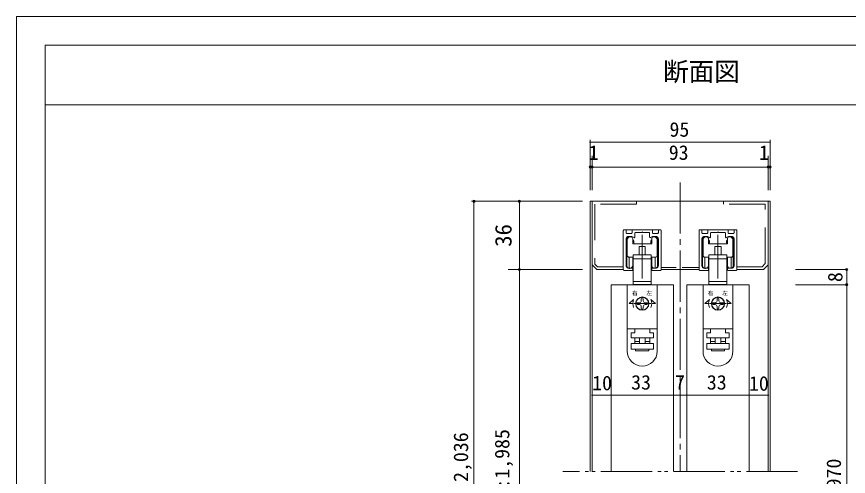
# Model space of a CAD drawing. Units: millimetres on the paper, enlarged 10 times, with parts at other scales. Extents: x -2000 to 2000, y -1385 to 1385.
# Drawn here: x -2000 to -536, y 576 to 1385 of the extents above; entities that cross this region are included whole.
import ezdxf
from ezdxf.enums import TextEntityAlignment as Align

# ---------------------------------------------------------------- set-up
doc = ezdxf.new("R2010")
doc.units = ezdxf.units.MM
doc.header["$LTSCALE"] = 10
doc.header["$PDMODE"] = 32
doc.header["$PDSIZE"] = 4
for name, pattern in [('CHAIN2', [12, 9, -1, 1, -1]), ('DASHED3', [4, 3, -1]), ('DOUBLE_CHAIN2', [12.8, 9, -1, 0.6, -0.6, 0.6, -1]), ('USER2', [9.525, 6.35, -3.175]), ('USER3', [31.75, 15.875, -3.175, 3.175, -3.175, 3.175, -3.175]), ('USER4', [50.8, 31.75, -6.35, 6.35, -6.35])]:
    doc.linetypes.add(name, pattern=pattern)
for name, color, linetype, lineweight in [('1-0_H-SYM', 7, 'Continuous', 20), ('1-1_0', 7, 'Continuous', 20), ('2-0_18', 7, 'Continuous', 18), ('2-9', 7, 'Continuous', 20)]:
    doc.layers.add(name, color=color, linetype=linetype, lineweight=lineweight)
doc.styles.add('ＭＳ ゴシック', font='')
doc.styles.get('ＭＳ ゴシック').set_extended_font_data('MS Gothic')

msp = doc.modelspace()

# ---------------------------------------------------------------- linework, layer by layer
at = {"layer": '1-0_H-SYM'}
for p, q in [((-1950, 1335), (380, 1335)), ((-1950, 1335), (380, 1335)), ((-1950, 1230), (380, 1230)), ((-1950, 1230), (380, 1230))]:
    msp.add_line(p, q, dxfattribs=at)
msp.add_lwpolyline([(380, -67.5), (-1950, -67.5), (-1950, 1335)], dxfattribs=at)
msp.add_lwpolyline([(380, -67.5), (-1950, -67.5), (-1950, 1335)], dxfattribs=at)
at = {"layer": '1-1_0'}
for p, q in [((-1950, 1335), (380, 1335)), ((-1950, 1230), (380, 1230))]:
    msp.add_line(p, q, dxfattribs=at)
for points in [[(2000, -1385), (2000, 1385), (-2000, 1385), (-2000, -1385)], [(380, -67.5), (-1950, -67.5), (-1950, 1335)]]:
    msp.add_lwpolyline(points, dxfattribs=at)
at = {"layer": '2-0_18', "color": 4, "lineweight": 9}
for p, q in [((-990.11, 1127.24), (-990.11, 1168.17)), ((-990.11, 1127.24), (-990.11, 1168.17)), ((-990.11, 1164.01), (-673.44, 1164.01)), ((-673.44, 1127.24), (-673.44, 1168.17)), ((-673.44, 1127.24), (-673.44, 1168.17)), ((-990.11, 1140.44), (-990.11, 1079.79)), ((-986.78, 1140.44), (-986.78, 1079.79)), ((-676.78, 1140.44), (-676.78, 1079.79)), ((-673.44, 1140.44), (-673.44, 1079.79)), ((-990.11, 1120.44), (-986.78, 1120.44)), ((-986.78, 1120.44), (-676.78, 1120.44)), ((-676.78, 1120.44), (-673.44, 1120.44)), ((-1003.44, 1060.22), (-1199.02, 1060.22)), ((-1194.86, 1060.22), (-1194.86, 76.41)), ((-1134.7, 1060.22), (-1003.44, 1060.22)), ((-1114.7, 1060.22), (-1114.7, 940.22)), ((-1134.7, 940.22), (-1003.44, 940.22)), ((-1114.7, 940.22), (-1114.7, 126.41)), ((-538.3, 149.74), (-538.3, 913.56)), ((-953.44, 719.22), (-986.78, 719.22)), ((-953.44, 719.22), (-843.44, 719.22)), ((-843.44, 719.22), (-820.11, 719.22)), ((-820.11, 719.22), (-710.11, 719.22)), ((-710.11, 719.22), (-676.78, 719.22))]:
    msp.add_line(p, q, dxfattribs=at)
at = {"layer": '2-0_18', "lineweight": 20}
for p, q in [((-990.11, 1060.22), (-980.11, 1060.22)), ((-990.11, 1060.22), (-990.11, 584.74)), ((-986.78, 1060.22), (-986.78, 584.74)), ((-986.78, 1060.22), (-986.78, 948.56)), ((-683.44, 1060.22), (-980.11, 1060.22)), ((-676.78, 1060.22), (-676.78, 584.74)), ((-676.78, 948.56), (-676.78, 1060.22)), ((-986.78, 948.56), (-978.44, 940.22)), ((-978.44, 940.22), (-931.77, 940.22)), ((-685.11, 940.22), (-731.77, 940.22)), ((-685.11, 940.22), (-676.78, 948.56)), ((-986.78, 935.22), (-986.78, 715.06)), ((-676.78, 935.22), (-676.78, 715.06)), ((-953.44, 913.56), (-953.44, 584.74)), ((-843.44, 913.56), (-843.44, 584.74)), ((-820.11, 913.56), (-820.11, 584.74)), ((-710.11, 913.56), (-710.11, 584.74)), ((-953.44, 839.47), (-953.44, 715.06)), ((-710.11, 839.47), (-710.11, 715.06)), ((-953.44, 800.78), (-953.44, 715.06)), ((-843.44, 800.78), (-843.44, 715.06)), ((-843.44, 800.78), (-843.44, 715.06)), ((-820.11, 800.78), (-820.11, 715.06)), ((-820.11, 800.78), (-820.11, 715.06)), ((-710.11, 800.78), (-710.11, 715.06))]:
    msp.add_line(p, q, dxfattribs=at)
at = {"layer": '2-0_18', "linetype": 'USER2', "lineweight": 20}
for p, q in [((-908.44, 1055.22), (-981.78, 1055.22)), ((-908.44, 1060.22), (-908.44, 1055.22)), ((-755.11, 1055.22), (-755.11, 1060.22)), ((-681.78, 1055.22), (-755.11, 1055.22)), ((-681.78, 950.63), (-681.78, 1055.22)), ((-977.26, 945.22), (-931.77, 945.22)), ((-687.18, 945.22), (-731.77, 945.22)), ((-687.18, 945.22), (-681.78, 950.63))]:
    msp.add_line(p, q, dxfattribs=at)
msp.add_lwpolyline([(-981.78, 1055.22), (-981.78, 949.74), (-977.26, 945.22)], dxfattribs=at)
at = {"layer": '2-0_18', "lineweight": 20}
msp.add_lwpolyline([(-683.44, 1060.22), (-673.44, 1060.22), (-673.44, 584.74)], dxfattribs=at)
at = {"layer": '2-0_18', "color": 4, "lineweight": 9}
for centre, start, end in [((-990.11, 1164.01), 0, 180), ((-990.11, 1164.01), 0, 180), ((-990.11, 1164.01), 180, 0), ((-990.11, 1164.01), 180, 0), ((-673.44, 1164.01), 0, 180), ((-673.44, 1164.01), 0, 180), ((-673.44, 1164.01), 180, 0), ((-673.44, 1164.01), 180, 0), ((-986.78, 719.22), 0, 180), ((-986.78, 719.22), 180, 0), ((-953.44, 719.22), 0, 180), ((-953.44, 719.22), 0, 180), ((-953.44, 719.22), 180, 0), ((-953.44, 719.22), 180, 0), ((-843.44, 719.22), 0, 180), ((-843.44, 719.22), 0, 180), ((-843.44, 719.22), 180, 0), ((-843.44, 719.22), 180, 0), ((-820.11, 719.22), 0, 180), ((-820.11, 719.22), 0, 180), ((-820.11, 719.22), 180, 0), ((-820.11, 719.22), 180, 0), ((-710.11, 719.22), 0, 180), ((-710.11, 719.22), 0, 180), ((-710.11, 719.22), 180, 0), ((-710.11, 719.22), 180, 0), ((-676.78, 719.22), 0, 180), ((-676.78, 719.22), 180, 0)]:
    msp.add_arc(centre, 0.521, start, end, dxfattribs=at)
at = {"layer": '2-0_18', "color": 4}
for p in [(-990.11, 1120.44), (-986.78, 1120.44), (-676.78, 1120.44), (-673.44, 1120.44), (-1194.86, 1060.22), (-1114.7, 1060.22), (-1114.7, 940.22)]:
    msp.add_point(p, dxfattribs=at)
at = {"layer": '2-9', "color": 4, "linetype": 'CHAIN2', "lineweight": 9}
msp.add_line((-831.78, 1093.56), (-831.78, 584.74), dxfattribs=at)
at = {"layer": '2-9'}
for p, q in [((-931.77, 940.23), (-931.77, 1008.56)), ((-930.11, 1010.23), (-868.44, 1010.23)), ((-921.93, 997.07), (-924.29, 994.71)), ((-920.75, 997.56), (-918.44, 997.56)), ((-878.44, 997.56), (-876.13, 997.56)), ((-874.95, 997.07), (-872.6, 994.71)), ((-865.11, 1008.56), (-865.11, 940.23)), ((-798.44, 940.23), (-798.44, 1008.56)), ((-796.77, 1010.23), (-735.11, 1010.23)), ((-788.6, 997.07), (-790.95, 994.71)), ((-787.42, 997.56), (-785.11, 997.56)), ((-745.11, 997.56), (-742.8, 997.56)), ((-741.62, 997.07), (-739.26, 994.71)), ((-731.77, 1008.56), (-731.77, 940.23)), ((-925.78, 990.56), (-925.78, 945.89)), ((-924.78, 993.53), (-924.78, 965.22)), ((-915.11, 985.22), (-915.11, 994.22)), ((-881.78, 985.22), (-915.11, 985.22)), ((-913.44, 990.56), (-913.44, 986.89)), ((-883.44, 990.56), (-883.44, 986.89)), ((-881.78, 994.22), (-881.78, 985.22)), ((-872.11, 993.53), (-872.11, 965.22)), ((-871.11, 990.56), (-871.11, 945.89)), ((-792.44, 990.56), (-792.44, 945.89)), ((-791.44, 993.53), (-791.44, 965.22)), ((-781.78, 985.22), (-781.78, 994.22)), ((-748.44, 985.22), (-781.78, 985.22)), ((-780.11, 990.56), (-780.11, 986.89)), ((-750.11, 990.56), (-750.11, 986.89)), ((-748.44, 994.22), (-748.44, 985.22)), ((-738.78, 993.53), (-738.78, 965.22)), ((-737.78, 990.56), (-737.78, 945.89)), ((-903.78, 980.56), (-903.78, 965.9)), ((-893.11, 980.56), (-903.78, 980.56)), ((-893.11, 965.9), (-893.11, 980.56)), ((-770.44, 980.56), (-770.44, 965.9)), ((-759.78, 980.56), (-770.44, 980.56)), ((-759.78, 965.9), (-759.78, 980.56)), ((-915.11, 961.89), (-921.44, 961.89)), ((-914.3, 959.22), (-882.58, 959.22)), ((-914.3, 959.22), (-914.3, 918.89)), ((-882.58, 959.22), (-882.58, 965.9)), ((-882.58, 918.89), (-882.58, 959.22)), ((-881.78, 961.89), (-875.44, 961.89)), ((-781.78, 961.89), (-788.11, 961.89)), ((-780.97, 959.22), (-749.25, 959.22)), ((-780.97, 959.22), (-780.97, 918.89)), ((-749.25, 959.22), (-749.25, 965.9)), ((-749.25, 918.89), (-749.25, 959.22)), ((-748.44, 961.89), (-742.11, 961.89)), ((-916.38, 944.22), (-914.3, 944.22)), ((-882.58, 944.22), (-880.5, 944.22)), ((-865.11, 940.22), (-798.44, 940.22)), ((-783.05, 944.22), (-780.97, 944.22)), ((-749.25, 944.22), (-747.17, 944.22)), ((-843.44, 913.56), (-953.44, 913.56)), ((-914.3, 913.89), (-882.58, 913.89)), ((-911.75, 913.89), (-911.75, 913.56)), ((-885.08, 913.56), (-885.08, 913.89)), ((-882.58, 913.89), (-882.58, 918.89)), ((-710.11, 913.56), (-820.11, 913.56)), ((-780.97, 913.89), (-749.25, 913.89)), ((-778.42, 913.89), (-778.42, 913.56)), ((-751.75, 913.56), (-751.75, 913.89)), ((-749.25, 913.89), (-749.25, 918.89)), ((-924.78, 796.56), (-924.78, 835.89)), ((-872.11, 796.56), (-872.11, 835.89)), ((-791.44, 796.56), (-791.44, 835.89)), ((-738.78, 796.56), (-738.78, 835.89))]:
    msp.add_line(p, q, dxfattribs=at)
at = {"layer": '2-9', "color": 6, "linetype": 'USER3', "lineweight": 18}
for p, q in [((-930.11, 1010.23), (-928.44, 1010.23)), ((-926.77, 1008.56), (-926.77, 1005.23)), ((-925.11, 1003.56), (-918.11, 1003.56)), ((-916.44, 1005.23), (-916.44, 1008.56)), ((-911.44, 997.21), (-911.44, 1004.23)), ((-885.44, 1004.23), (-885.44, 997.21)), ((-880.44, 1008.56), (-880.44, 1005.23)), ((-878.77, 1003.56), (-871.77, 1003.56)), ((-870.11, 1005.23), (-870.11, 1008.56)), ((-868.44, 1010.23), (-866.77, 1010.23)), ((-796.77, 1010.23), (-795.11, 1010.23)), ((-793.44, 1008.56), (-793.44, 1005.23)), ((-791.77, 1003.56), (-784.77, 1003.56)), ((-783.11, 1005.23), (-783.11, 1008.56)), ((-778.11, 997.21), (-778.11, 1004.23)), ((-752.11, 1004.23), (-752.11, 997.21)), ((-747.11, 1008.56), (-747.11, 1005.23)), ((-745.44, 1003.56), (-738.44, 1003.56)), ((-736.77, 1005.23), (-736.77, 1008.56)), ((-735.11, 1010.23), (-733.44, 1010.23)), ((-926.77, 993.56), (-926.77, 947.56)), ((-870.11, 947.56), (-870.11, 993.56)), ((-793.44, 993.56), (-793.44, 947.56)), ((-736.77, 947.56), (-736.77, 993.56)), ((-916.77, 938.56), (-930.11, 938.56)), ((-921.77, 942.56), (-916.11, 942.56)), ((-915.11, 941.56), (-915.11, 940.23)), ((-881.77, 940.23), (-881.77, 941.56)), ((-880.77, 942.56), (-875.11, 942.56)), ((-866.77, 938.56), (-880.11, 938.56)), ((-783.44, 938.56), (-796.77, 938.56)), ((-788.44, 942.56), (-782.77, 942.56)), ((-781.77, 941.56), (-781.77, 940.23)), ((-748.44, 940.23), (-748.44, 941.56)), ((-747.44, 942.56), (-741.77, 942.56)), ((-733.44, 938.56), (-746.77, 938.56))]:
    msp.add_line(p, q, dxfattribs=at)
at = {"layer": '2-9', "color": 3, "linetype": 'USER4', "lineweight": 18}
for p, q in [((-898.44, 1000.96), (-898.44, 924.29)), ((-765.11, 1000.96), (-765.11, 924.29))]:
    msp.add_line(p, q, dxfattribs=at)
at = {"layer": '2-9', "lineweight": 18}
for p, q in [((-925.44, 946.56), (-925.44, 993.23)), ((-871.44, 946.56), (-871.44, 993.23)), ((-792.11, 946.56), (-792.11, 993.23)), ((-738.11, 946.56), (-738.11, 993.23)), ((-921.46, 942.56), (-921.44, 961.89)), ((-915.11, 947.56), (-915.11, 961.89)), ((-915.11, 958.23), (-914.3, 958.23)), ((-881.77, 958.23), (-882.58, 958.23)), ((-881.77, 947.56), (-881.78, 961.89)), ((-875.43, 942.56), (-875.44, 961.89)), ((-788.12, 942.56), (-788.11, 961.89)), ((-781.77, 947.56), (-781.77, 961.89)), ((-781.77, 958.23), (-780.97, 958.23)), ((-748.44, 958.23), (-749.25, 958.23)), ((-748.44, 947.56), (-748.44, 961.89)), ((-742.09, 942.56), (-742.11, 961.89)), ((-921.44, 942.56), (-920.11, 942.56)), ((-875.44, 942.56), (-876.77, 942.56)), ((-788.11, 942.56), (-786.77, 942.56)), ((-742.11, 942.56), (-743.44, 942.56)), ((-924.78, 913.56), (-924.78, 835.89)), ((-872.11, 913.56), (-924.78, 913.56)), ((-872.11, 913.56), (-872.11, 835.89)), ((-791.44, 913.56), (-791.44, 835.89)), ((-738.78, 913.56), (-791.44, 913.56)), ((-738.78, 913.56), (-738.78, 835.89)), ((-921.54, 880.22), (-913.57, 887.22)), ((-921.54, 880.22), (-915.11, 880.22)), ((-913.33, 880.22), (-883.55, 880.22)), ((-903.44, 881.89), (-906.78, 881.89)), ((-900.11, 888.56), (-900.11, 885.22)), ((-896.78, 885.22), (-896.78, 888.56)), ((-890.11, 881.89), (-893.44, 881.89)), ((-875.35, 880.22), (-883.32, 887.22)), ((-875.35, 880.22), (-881.78, 880.22)), ((-788.21, 880.22), (-780.23, 887.22)), ((-788.21, 880.22), (-781.78, 880.22)), ((-780, 880.22), (-750.22, 880.22)), ((-770.11, 881.89), (-773.44, 881.89)), ((-766.78, 888.56), (-766.78, 885.22)), ((-763.44, 885.22), (-763.44, 888.56)), ((-756.78, 881.89), (-760.11, 881.89)), ((-742.01, 880.22), (-749.98, 887.22)), ((-742.01, 880.22), (-748.44, 880.22)), ((-906.78, 878.56), (-903.44, 878.56)), ((-900.11, 875.22), (-900.11, 871.89)), ((-896.78, 871.89), (-896.78, 875.22)), ((-893.44, 878.56), (-890.11, 878.56)), ((-773.44, 878.56), (-770.11, 878.56)), ((-766.78, 875.22), (-766.78, 871.89)), ((-763.44, 871.89), (-763.44, 875.22)), ((-760.11, 878.56), (-756.78, 878.56)), ((-872.11, 835.89), (-924.78, 835.89)), ((-911.78, 828.56), (-911.78, 835.89)), ((-885.11, 835.89), (-885.11, 828.56)), ((-738.78, 835.89), (-791.44, 835.89)), ((-778.44, 828.56), (-778.44, 835.89)), ((-751.78, 835.89), (-751.78, 828.56)), ((-911.78, 828.56), (-918.11, 828.56)), ((-918.11, 828.56), (-918.11, 826.89)), ((-911.78, 813.56), (-911.78, 820.22)), ((-903.44, 820.22), (-903.44, 810.22)), ((-893.44, 820.22), (-893.44, 810.22)), ((-878.78, 828.56), (-885.11, 828.56)), ((-885.11, 820.22), (-885.11, 813.56)), ((-878.78, 826.89), (-878.78, 828.56)), ((-878.78, 826.89), (-878.78, 820.22)), ((-778.44, 828.56), (-784.78, 828.56)), ((-784.78, 828.56), (-784.78, 826.89)), ((-778.44, 813.56), (-778.44, 820.22)), ((-770.11, 820.22), (-770.11, 810.22)), ((-760.11, 820.22), (-760.11, 810.22)), ((-745.44, 828.56), (-751.78, 828.56)), ((-751.78, 820.22), (-751.78, 813.56)), ((-745.44, 826.89), (-745.44, 828.56)), ((-745.44, 826.89), (-745.44, 820.22)), ((-918.11, 800.22), (-918.11, 810.22)), ((-918.11, 810.22), (-878.78, 810.22)), ((-911.78, 813.56), (-903.44, 813.56)), ((-911.78, 810.22), (-911.78, 813.56)), ((-784.78, 800.22), (-784.78, 810.22)), ((-784.78, 810.22), (-745.44, 810.22)), ((-778.44, 813.56), (-770.11, 813.56)), ((-778.44, 810.22), (-778.44, 813.56)), ((-910.11, 800.22), (-910.11, 796.89)), ((-776.78, 800.22), (-776.78, 796.89))]:
    msp.add_line(p, q, dxfattribs=at)
at = {"layer": '2-9', "color": 2, "lineweight": 18}
for p, q in [((-920.79, 943.36), (-920.79, 941.42)), ((-787.46, 943.36), (-787.46, 941.42))]:
    msp.add_line(p, q, dxfattribs=at)
at = {"layer": '2-9', "linetype": 'DASHED3'}
msp.add_line((-798.44, 943.96), (-865.11, 943.96), dxfattribs=at)
at = {"layer": '2-9', "color": 4, "lineweight": 9}
for p, q in [((-538.3, 940.22), (-628.44, 940.22)), ((-538.3, 940.22), (-538.3, 913.56)), ((-538.3, 913.56), (-628.44, 913.56))]:
    msp.add_line(p, q, dxfattribs=at)
at = {"layer": '2-9', "linetype": 'DOUBLE_CHAIN2'}
msp.add_line((-625.11, 584.74), (-1038.44, 584.74), dxfattribs=at)
at = {"layer": '2-9', "color": 6, "linetype": 'USER3', "lineweight": 18}
for points in [[(-912.94, 996.35), (-916.77, 998.56), (-921.77, 998.56)], [(-914.77, 1010.23), (-898.44, 1010.23), (-882.11, 1010.23)], [(-910.44, 1005.23), (-899.44, 1005.23), (-898.44, 1006.23), (-897.44, 1005.23), (-886.44, 1005.23)], [(-875.11, 998.56), (-880.11, 998.56), (-883.94, 996.35)], [(-779.61, 996.35), (-783.44, 998.56), (-788.44, 998.56)], [(-781.44, 1010.23), (-765.11, 1010.23), (-748.77, 1010.23)], [(-777.11, 1005.23), (-766.11, 1005.23), (-765.11, 1006.23), (-764.11, 1005.23), (-753.11, 1005.23)], [(-741.77, 998.56), (-746.77, 998.56), (-750.61, 996.35)]]:
    msp.add_lwpolyline(points, dxfattribs=at)
at = {"layer": '2-9'}
for points in [[(-914.3, 959.22), (-914.3, 965.9), (-882.58, 965.9)], [(-780.97, 959.22), (-780.97, 965.9), (-749.25, 965.9)], [(-914.3, 913.89), (-914.3, 918.89), (-882.58, 918.89)], [(-780.97, 913.89), (-780.97, 918.89), (-749.25, 918.89)]]:
    msp.add_lwpolyline(points, dxfattribs=at)
at = {"layer": '2-9', "lineweight": 18}
for points in [[(-878.78, 820.22), (-918.11, 820.22), (-918.11, 826.89)], [(-745.44, 820.22), (-784.78, 820.22), (-784.78, 826.89)], [(-878.78, 810.22), (-878.78, 800.22), (-918.11, 800.22)], [(-893.44, 813.56), (-885.11, 813.56), (-885.11, 810.22)], [(-745.44, 810.22), (-745.44, 800.22), (-784.78, 800.22)], [(-760.11, 813.56), (-751.78, 813.56), (-751.78, 810.22)], [(-886.78, 800.22), (-886.78, 796.89), (-910.11, 796.89)], [(-753.44, 800.22), (-753.44, 796.89), (-776.78, 796.89)]]:
    msp.add_lwpolyline(points, dxfattribs=at)
for centre, radius in [((-898.44, 880.22), 11.67), ((-898.44, 880.22), 11.33), ((-765.11, 880.22), 11.67), ((-765.11, 880.22), 11.33)]:
    msp.add_circle(centre, radius, dxfattribs=at)
at = {"layer": '2-9', "color": 6, "linetype": 'USER3', "lineweight": 18}
for centre, radius, start, end in [((-930.11, 1008.56), 1.67, 90, 180), ((-928.44, 1008.56), 1.67, 360, 90), ((-925.11, 1005.23), 1.67, 180, 270), ((-921.77, 993.56), 5, 90, 180), ((-918.11, 1005.23), 1.67, 270, 0), ((-914.77, 1008.56), 1.67, 90, 180), ((-912.44, 997.21), 1, 240, 0), ((-910.44, 1004.23), 1, 90, 180), ((-886.44, 1004.23), 1, 0, 90), ((-884.44, 997.21), 1, 180, 300), ((-882.11, 1008.56), 1.67, 360, 90), ((-878.77, 1005.23), 1.67, 180, 270), ((-875.11, 993.56), 5, 0, 90), ((-871.77, 1005.23), 1.67, 270, 0), ((-868.44, 1008.56), 1.67, 90, 180), ((-866.77, 1008.56), 1.67, 360, 90), ((-796.77, 1008.56), 1.67, 90, 180), ((-795.11, 1008.56), 1.67, 360, 90), ((-791.77, 1005.23), 1.67, 180, 270), ((-788.44, 993.56), 5, 90, 180), ((-784.77, 1005.23), 1.67, 270, 0), ((-781.44, 1008.56), 1.67, 90, 180), ((-779.11, 997.21), 1, 240, 0), ((-777.11, 1004.23), 1, 90, 180), ((-753.11, 1004.23), 1, 0, 90), ((-751.11, 997.21), 1, 180, 300), ((-748.77, 1008.56), 1.67, 360, 90), ((-745.44, 1005.23), 1.67, 180, 270), ((-741.77, 993.56), 5, 0, 90), ((-738.44, 1005.23), 1.67, 270, 0), ((-735.11, 1008.56), 1.67, 90, 180), ((-733.44, 1008.56), 1.67, 360, 90), ((-930.11, 940.23), 1.67, 180, 270), ((-921.77, 947.56), 5, 180, 270), ((-916.77, 940.23), 1.67, 270, 0), ((-916.11, 941.56), 1, 360, 90), ((-880.11, 940.23), 1.67, 180, 270), ((-880.77, 941.56), 1, 90, 180), ((-875.11, 947.56), 5, 270, 0), ((-866.77, 940.23), 1.67, 270, 0), ((-796.77, 940.23), 1.67, 180, 270), ((-788.44, 947.56), 5, 180, 270), ((-783.44, 940.23), 1.67, 270, 0), ((-782.77, 941.56), 1, 360, 90), ((-747.44, 941.56), 1, 90, 180), ((-746.77, 940.23), 1.67, 180, 270), ((-741.77, 947.56), 5, 270, 0), ((-733.44, 940.23), 1.67, 270, 0)]:
    msp.add_arc(centre, radius, start, end, dxfattribs=at)
at = {"layer": '2-9', "lineweight": 18}
for centre, radius, start, end in [((-921.44, 993.23), 4, 94.64843, 180), ((-875.44, 993.23), 4, 0, 85.35157), ((-788.11, 993.23), 4, 94.64843, 180), ((-742.11, 993.23), 4, 0, 85.35157), ((-921.44, 946.56), 4, 180, 270), ((-920.11, 947.56), 5, 270, 0), ((-876.77, 947.56), 5, 180, 270), ((-875.44, 946.56), 4, 270, 0), ((-788.11, 946.56), 4, 180, 270), ((-786.77, 947.56), 5, 270, 0), ((-743.44, 947.56), 5, 180, 270), ((-742.11, 946.56), 4, 270, 0), ((-898.44, 880.22), 16.67, 155.16542, 204.83459), ((-906.78, 880.22), 1.67, 90, 180), ((-906.78, 880.22), 1.67, 180, 270), ((-903.44, 885.22), 3.33, 270, 0), ((-898.44, 888.56), 1.67, 90, 180), ((-898.44, 888.56), 1.67, 0, 90), ((-893.44, 885.22), 3.33, 180, 270), ((-890.11, 880.22), 1.67, 0, 90), ((-890.11, 880.22), 1.67, 270, 0), ((-898.44, 880.22), 16.67, 335.16541, 24.83458), ((-765.11, 880.22), 16.67, 155.16542, 204.83459), ((-773.44, 880.22), 1.67, 90, 180), ((-773.44, 880.22), 1.67, 180, 270), ((-770.11, 885.22), 3.33, 270, 0), ((-765.11, 888.56), 1.67, 90, 180), ((-765.11, 888.56), 1.67, 0, 90), ((-760.11, 885.22), 3.33, 180, 270), ((-756.78, 880.22), 1.67, 0, 90), ((-756.78, 880.22), 1.67, 270, 0), ((-765.11, 880.22), 16.67, 335.16541, 24.83458), ((-903.44, 875.22), 3.33, 0, 90), ((-898.44, 871.89), 1.67, 180, 270), ((-898.44, 871.89), 1.67, 270, 0), ((-893.44, 875.22), 3.33, 90, 180), ((-770.11, 875.22), 3.33, 0, 90), ((-765.11, 871.89), 1.67, 180, 270), ((-765.11, 871.89), 1.67, 270, 0), ((-760.11, 875.22), 3.33, 90, 180)]:
    msp.add_arc(centre, radius, start, end, dxfattribs=at)
at = {"layer": '2-9'}
for centre, radius, start, end in [((-920.75, 995.89), 1.67, 90, 135), ((-918.44, 994.22), 3.33, 360, 90), ((-878.44, 994.22), 3.33, 90, 180), ((-876.13, 995.89), 1.67, 45, 90), ((-787.42, 995.89), 1.67, 90, 135), ((-785.11, 994.22), 3.33, 360, 90), ((-745.11, 994.22), 3.33, 90, 180), ((-742.8, 995.89), 1.67, 45, 90), ((-924.11, 990.56), 1.67, 143.10953, 180), ((-923.11, 993.53), 1.67, 135, 180), ((-915.11, 990.56), 1.67, 360, 90), ((-911.78, 986.89), 1.67, 180, 270), ((-885.11, 986.89), 1.67, 270, 0), ((-881.78, 990.56), 1.67, 90, 180), ((-873.78, 993.53), 1.67, 0, 45), ((-872.78, 990.56), 1.67, 0, 36.78801), ((-790.78, 990.56), 1.67, 143.10953, 180), ((-789.78, 993.53), 1.67, 135, 180), ((-781.78, 990.56), 1.67, 360, 90), ((-778.44, 986.89), 1.67, 180, 270), ((-751.78, 986.89), 1.67, 270, 0), ((-748.44, 990.56), 1.67, 90, 180), ((-740.44, 993.53), 1.67, 0, 45), ((-739.44, 990.56), 1.67, 0, 36.78801), ((-921.44, 965.22), 3.33, 180, 270), ((-915.11, 958.56), 3.33, 75.95044, 90), ((-881.78, 958.56), 3.33, 90, 104.0179), ((-875.44, 965.22), 3.33, 270, 360), ((-788.11, 965.22), 3.33, 180, 270), ((-781.78, 958.56), 3.33, 75.95044, 90), ((-748.44, 958.56), 3.33, 90, 104.0179), ((-742.11, 965.22), 3.33, 270, 360), ((-924.11, 945.89), 1.67, 180, 245.90184), ((-872.78, 945.89), 1.67, 294.19339, 360), ((-790.78, 945.89), 1.67, 180, 245.90184), ((-739.44, 945.89), 1.67, 294.19339, 360), ((-898.44, 796.56), 26.33, 180, 0), ((-765.11, 796.56), 26.33, 180, 0)]:
    msp.add_arc(centre, radius, start, end, dxfattribs=at)
at = {"layer": '2-9', "color": 4}
for p in [(-538.3, 940.22), (-538.3, 913.56)]:
    msp.add_point(p, dxfattribs=at)

# ---------------------------------------------------------------- texts
at = {"layer": '1-1_0', "style": 'ＭＳ ゴシック'}
msp.add_text('断面図', height=32.99, dxfattribs=at).set_placement((-861.74, 1261.98), align=Align.BOTTOM_LEFT)
at = {"layer": '2-0_18', "style": 'ＭＳ ゴシック'}
for s, p in [('95', (-850.48, 1166.09)), ('1', (-992.7, 1125.44)), ('93', (-851.78, 1125.44)), ('1', (-692.81, 1125.44)), ('10', (-986.67, 720.1)), ('33', (-918, 721.31)), ('7', (-840.66, 721.31)), ('33', (-784.66, 721.31)), ('10', (-710.56, 719.33))]:
    msp.add_text(s, height=25.66, dxfattribs=at).set_placement(p, align=Align.BOTTOM_LEFT)
for s, height, p in [('36', 29.33, (-1119.7, 980.22)), ('枠外H:2,036', 25.66, (-1197.36, 461.65)), ('枠内IH:1,985', 25.66, (-1124.74, 449.86)), ('DH:1,970', 25.66, (-540.81, 467.98))]:
    msp.add_text(s, height=height, rotation=90, dxfattribs=at).set_placement(p, align=Align.BOTTOM_LEFT)
at = {"layer": '2-9', "style": 'ＭＳ ゴシック'}
msp.add_text('8', height=25.66, rotation=90, dxfattribs=at).set_placement((-538.3, 918.14), align=Align.BOTTOM_LEFT)
for s, p in [('右', (-916.68, 893.09)), ('左', (-891.08, 892.89)), ('右', (-783.34, 893.09)), ('左', (-757.75, 892.89))]:
    msp.add_text(s, height=7.33, dxfattribs=at).set_placement(p, align=Align.BOTTOM_LEFT)

doc.saveas('drawing.dxf')
